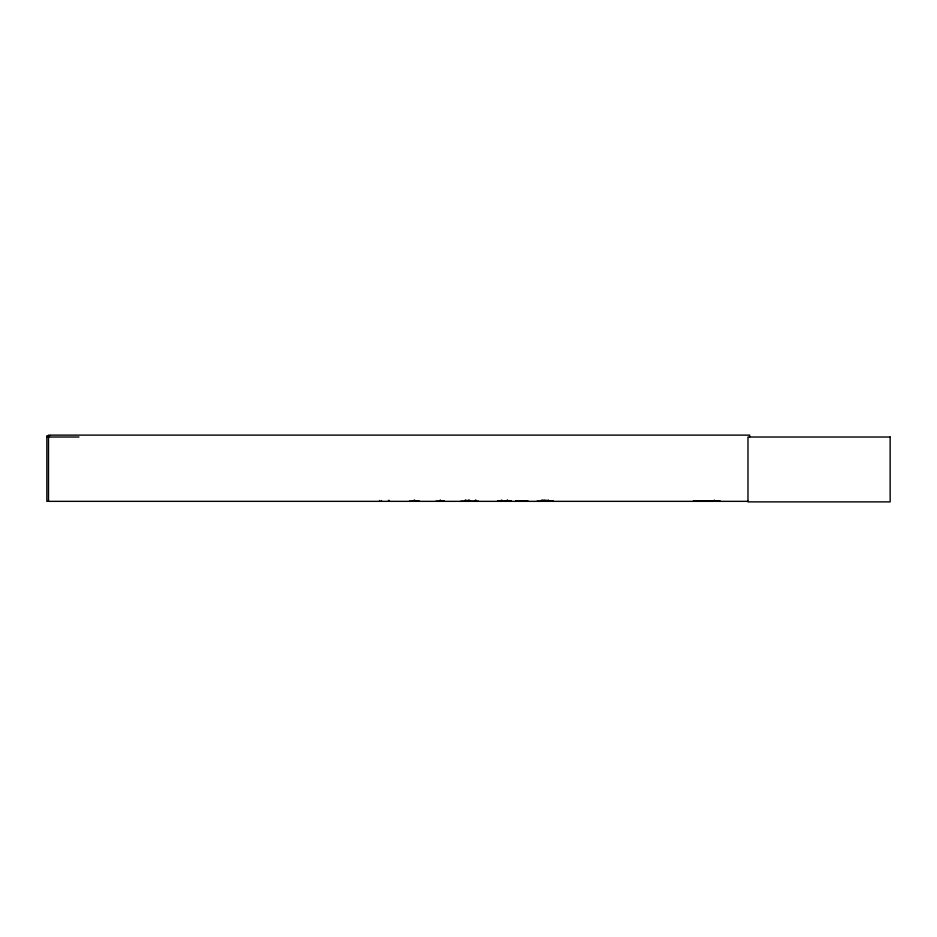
<?xml version="1.0" encoding="UTF-8"?>
<svg xmlns="http://www.w3.org/2000/svg" width="937" height="937" viewBox="0 0 937 937"><rect width="100%" height="100%" fill="white"/><g stroke="black" fill="none" stroke-linecap="round" stroke-linejoin="round"><path stroke-width="1.41" d="M409.305 501.201L419.085 500.815M460.899 501.201L478.456 501.201M693.474 500.908L719.839 500.908M537.018 501.201L552.947 500.92M545.955 501.318L545.814 500.393M546.119 501.201L546.259 500.393M469.578 501.201L469.437 500.393L469.296 501.342M388.515 501.201L388.632 500.393L388.539 501.342M435.764 501.272L444.197 500.85M497.547 500.85L511.333 500.803M465.115 501.201L465.103 500.393M469.8 500.85L469.742 500.393M414.013 501.248L414.142 500.393M49.778 435.799L46.85 435.799L46.85 501.342L748.171 501.342M46.85 437.017L78.989 437.017M515.643 500.92L527.754 500.92M498.66 501.084L510.817 501.072M515.619 501.072L527.777 501.084M540.813 501.072L552.971 501.084M693.474 501.108L719.897 501.096M544.854 501.283L544.971 500.393M414.599 501.201L414.576 500.393M465.525 501.283L465.595 500.393M465.314 501.201L465.256 500.393L465.408 501.342M749.635 437.017L749.635 435.119L48.501 435.119L48.501 501.342M714.662 500.393L714.615 501.342M714.275 500.393L714.275 501.342M714.181 500.393L714.181 501.342M548.543 500.393L548.508 501.342M548.321 500.393L548.321 501.342M548.157 500.393L548.11 501.342M548.004 500.393L547.946 501.342M547.712 500.393L547.735 501.342L547.677 500.663M546.365 500.393L546.365 501.342M545.182 500.393L545.205 501.342M544.842 500.393L544.807 501.342L544.702 500.393M544.467 500.393L544.538 501.342M543.401 500.393L543.448 501.342M543.378 500.393L543.366 501.342M543.015 500.393L543.167 501.342M542.863 500.393L542.968 501.342M542.804 501.342L542.605 500.393L542.523 501.342M542.113 500.393L542.136 501.342M541.914 500.393L541.867 501.342L541.656 500.393M507.842 500.393L507.784 501.342M507.596 500.393L507.526 501.342M507.385 500.393L507.327 501.342M507.186 500.393L507.116 501.342M506.964 500.393L506.94 501.342M506.87 500.663L506.87 501.342M502.056 500.663L502.056 501.342L501.963 500.393M501.74 500.393L501.799 501.342M501.541 501.342L501.506 500.393L501.33 501.342M501.084 500.393L501.143 501.342M476.043 500.393L476.137 501.342M475.973 500.393L476.008 501.342M475.762 500.393L475.738 501.342M475.41 500.393L475.387 501.342M475.176 500.393L475.188 501.342M475.024 500.663L475.024 501.342M469.039 500.393L469.039 501.342M468.992 500.393L468.992 501.342M468.465 500.393L468.547 501.342M468.301 500.393L468.383 501.342M468.184 500.393L468.16 501.342M467.809 501.342L467.434 500.393M466.204 500.393L466.263 501.342M466.029 500.393L465.935 501.342L465.748 500.393M440.718 500.663L440.718 501.342L440.671 500.393M440.378 500.393L440.425 501.342M440.226 500.393L440.238 501.342M415.22 500.663L415.208 501.342M415.009 500.393L415.009 501.342M414.388 501.342L414.4 500.393L414.166 501.342M413.955 500.393L413.908 501.342M381.464 500.534L381.464 501.342M379.579 500.534L379.579 501.342M890.15 437.017L747.984 437.017L747.984 501.881L890.15 501.881L890.15 437.017M541.469 501.342L541.457 500.393L541.434 501.342M439.933 501.342L439.945 500.393L439.886 501.342M389.066 501.342L389.019 500.393L388.972 501.342"/></g></svg>
